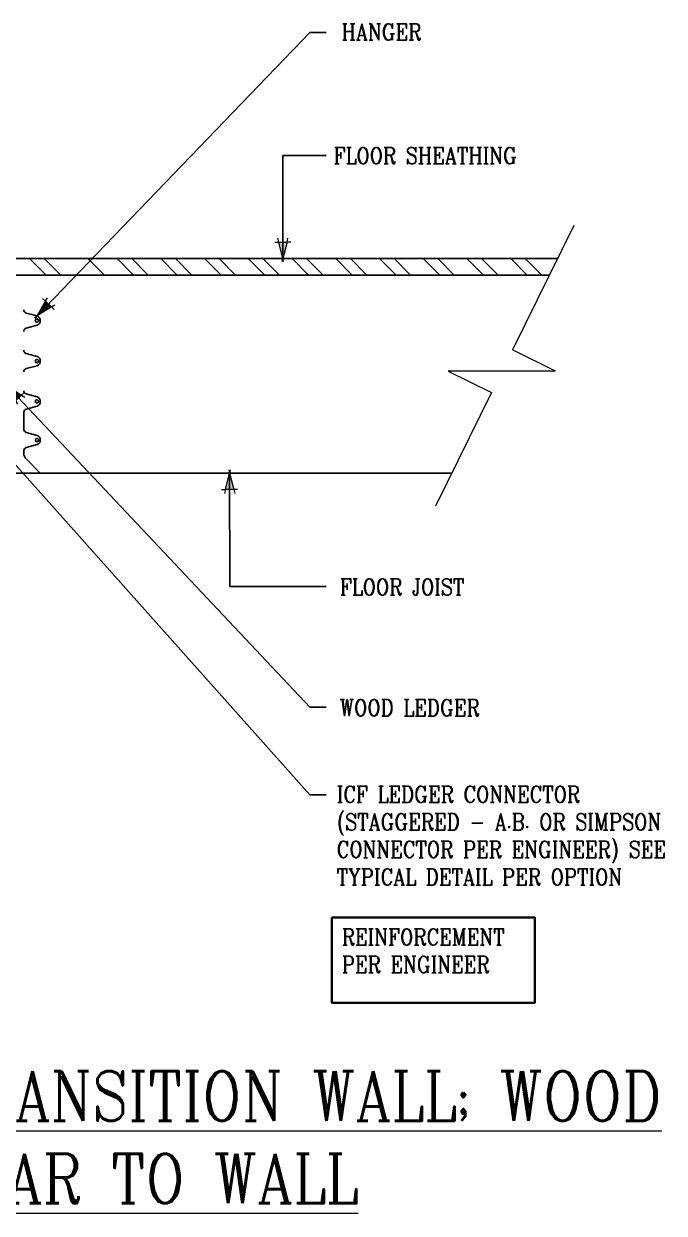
# Model space of a CAD drawing. Header units: inches. Extents: x -91.8 to 4.4, y 308.6 to 398.2.
# Drawn here: x -34.4 to 4.4, y 316.2 to 388.3 of the extents above; entities that cross this region are included whole.
import ezdxf

# ---------------------------------------------------------------- set-up
doc = ezdxf.new("R2010")
doc.units = ezdxf.units.IN
doc.header["$MEASUREMENT"] = 0
for name, color, linetype, lineweight in [('A2 Hatch', 8, 'Continuous', 9), ('A4 medium', 7, 'Continuous', 35), ('DIM', 3, 'Continuous', 13)]:
    doc.layers.add(name, color=color, linetype=linetype, lineweight=lineweight)
doc.styles.add('ARCTEXT', font='arctext.shx', dxfattribs={"width": 0.85})
doc.styles.add('RomanC', font='romanc.shx', dxfattribs={"width": 0.85, "height": 5})
doc.dimstyles.new('ARCTEXT1-4', dxfattribs={"dimtxt": 4, "dimasz": 2, "dimexe": 2, "dimexo": 2, "dimgap": 2, "dimtad": 1, "dimdec": 4, "dimzin": 3, "dimdsep": 46, "dimlunit": 4, "dimtxsty": 'ARCTEXT', "dimblk": 'ARCHTICK', "dimcen": 2, "dimaunit": 1, "dimadec": 0, "dimazin": 0, "dimtfac": 1, "dimtdec": 4, "dimtmove": 2, "dimatfit": 3, "dimldrblk": 'arrow', "dimfxl": 0, "dimtolj": 1, "dimtzin": 0, "dimarcsym": 0})

# ---------------------------------------------------------------- blocks, each defined once
blk = doc.blocks.new('_ArchTick')
at = {"color": 0, "linetype": 'ByBlock', "const_width": 0.15}
blk.add_lwpolyline([(-0.5, -0.5), (0.5, 0.5)], dxfattribs=at)
blk = doc.blocks.new('arrow')
at = {"layer": 'DIM'}
blk.add_hatch(color=253, dxfattribs=at).paths.add_polyline_path([(-2, 0.5), (-2, -0.5), (0, 0)])
at = {"layer": 'DIM', "lineweight": 9}
for points in [[(-2, 0.98), (-2, 0.5), (-2.47, 0.62)], [(0.37, 0.09), (0, 0)], [(0.37, -0.09), (0, 0)], [(-2, -0.98), (-2, -0.5), (-2.47, -0.62)]]:
    blk.add_lwpolyline(points, dxfattribs=at)
at = {"layer": 'DIM', "lineweight": 15}
blk.add_lwpolyline([(0, 0), (-2, -0.5), (-2, 0.5), (0, 0)], dxfattribs=at)

msp = doc.modelspace()

# ---------------------------------------------------------------- linework, layer by layer
at = {"ltscale": 0.15}
for p, q in [((-40.185, 374.029), (-2.071, 374.029)), ((-40.185, 373.029), (-2.565, 373.029)), ((-34.282, 370.726), (-33.627, 370.548)), ((-34.282, 370.726), (-33.627, 370.548)), ((-33.627, 369.984), (-34.282, 369.806)), ((-33.627, 369.984), (-34.282, 369.806)), ((-34.282, 368.273), (-33.627, 368.095)), ((-34.282, 368.273), (-33.627, 368.095)), ((-33.627, 367.531), (-34.282, 367.353)), ((-33.627, 367.531), (-34.282, 367.353)), ((-34.282, 365.82), (-33.627, 365.642)), ((-34.282, 365.82), (-33.627, 365.642)), ((-33.627, 365.078), (-34.282, 364.9)), ((-33.627, 365.078), (-34.282, 364.9)), ((-34.429, 363.682), (-34.429, 364.728)), ((-34.429, 363.682), (-34.429, 364.728)), ((-33.626, 363.311), (-34.281, 363.489)), ((-33.626, 363.311), (-34.281, 363.489)), ((-34.281, 362.569), (-33.626, 362.747)), ((-34.281, 362.569), (-33.626, 362.747)), ((-34.429, 362.236), (-34.429, 362.376)), ((-34.429, 362.236), (-34.429, 362.376)), ((-33.429, 361.029), (-34.282, 361.882)), ((-33.429, 361.029), (-34.282, 361.882)), ((-35.429, 361.029), (-8.486, 361.029))]:
    msp.add_line(p, q, dxfattribs=at)
for centre in [(-33.63, 370.268), (-33.63, 367.816), (-33.63, 367.816), (-33.63, 365.363), (-33.63, 365.363), (-33.629, 363.027), (-33.629, 363.027)]:
    msp.add_circle(centre, 0.1, dxfattribs=at)
for centre, radius, start, end in [((-34.23, 370.919), 0.2, 180, 254.79988), ((-34.23, 370.919), 0.2, 180, 254.79988), ((-33.73, 370.266), 0.3, 290, 70), ((-34.23, 369.613), 0.2, 105.20374, 180), ((-34.23, 369.613), 0.2, 105.20374, 180), ((-34.23, 368.466), 0.2, 180, 254.79988), ((-34.23, 368.466), 0.2, 180, 254.79988), ((-33.73, 367.813), 0.3, 290, 70), ((-33.73, 367.813), 0.3, 290, 70), ((-34.23, 367.16), 0.2, 105.20374, 180), ((-34.23, 367.16), 0.2, 105.20374, 180), ((-34.23, 366.013), 0.2, 180, 254.79988), ((-34.23, 366.013), 0.2, 180, 254.79988), ((-33.73, 365.36), 0.3, 290, 70), ((-33.73, 365.36), 0.3, 290, 70), ((-34.23, 364.707), 0.2, 105.20374, 174.10289), ((-34.23, 364.707), 0.2, 105.20374, 174.10289), ((-34.229, 363.682), 0.2, 180, 254.79626), ((-34.229, 363.682), 0.2, 180, 254.79626), ((-33.729, 363.029), 0.3, 290, 70), ((-33.729, 363.029), 0.3, 290, 70), ((-34.229, 362.376), 0.2, 105.20012, 180), ((-34.229, 362.376), 0.2, 105.20012, 180), ((-33.929, 362.236), 0.5, 180, 225), ((-33.929, 362.236), 0.5, 180, 225)]:
    msp.add_arc(centre, radius, start, end, dxfattribs=at)
at = {"layer": 'A2 Hatch', "ltscale": 0.15}
for p, q in [((-33.076, 373.029), (-34.076, 374.029)), ((-32.192, 373.029), (-33.192, 374.029)), ((-29.541, 373.029), (-30.541, 374.029)), ((-27.773, 373.029), (-28.773, 374.029)), ((-26.889, 373.029), (-27.889, 374.029)), ((-25.121, 373.029), (-26.121, 374.029)), ((-24.238, 373.029), (-25.238, 374.029)), ((-22.47, 373.029), (-23.47, 374.029)), ((-21.586, 373.029), (-22.586, 374.029)), ((-19.818, 373.029), (-20.818, 374.029)), ((-18.934, 373.029), (-19.934, 374.029)), ((-17.166, 373.029), (-18.166, 374.029)), ((-16.283, 373.029), (-17.283, 374.029)), ((-14.515, 373.029), (-15.515, 374.029)), ((-13.631, 373.029), (-14.631, 374.029)), ((-11.863, 373.029), (-12.863, 374.029)), ((-10.979, 373.029), (-11.979, 374.029)), ((-9.211, 373.029), (-10.211, 374.029)), ((-8.328, 373.029), (-9.328, 374.029)), ((-6.56, 373.029), (-7.56, 374.029)), ((-5.676, 373.029), (-6.676, 374.029)), ((-3.908, 373.029), (-4.908, 374.029)), ((-3.024, 373.029), (-4.024, 374.029))]:
    msp.add_line(p, q, dxfattribs=at)
at = {"layer": 'A4 medium', "ltscale": 0.15}
msp.add_lwpolyline([(-15.748, 334.092), (-3.453, 334.092), (-3.453, 328.91), (-15.748, 328.91)], close=True, dxfattribs=at)
at = {"layer": 'DIM'}
for p, q in [((-1.084, 376.029), (-4.806, 368.487)), ((-2.193, 367.197), (-4.806, 368.487)), ((-2.193, 367.197), (-8.693, 367.197)), ((-8.693, 367.197), (-6.079, 365.907)), ((-6.079, 365.907), (-9.473, 359.029))]:
    msp.add_line(p, q, dxfattribs=at)

# ---------------------------------------------------------------- texts
at = {"layer": 'DIM', "color": 3, "char_height": 1, "attachment_point": 1, "style": 'RomanC'}
for s, insert, width in [('HANGER', (-15.169, 388.255), 22.68955), ('FLOOR SHEATHING ', (-15.644, 380.766), 22.68955), ('FLOOR JOIST ', (-15.267, 354.621), 22.68955), ('WOOD LEDGER', (-15.278, 347.302), 22.68955), ('ICF LEDGER CONNECTOR\\P(STAGGERED - A.B. OR SIMPSON CONNECTOR PER ENGINEER) SEE TYPICAL DETAIL PER OPTION', (-15.457, 342.05), 22.68955), ('REINFORCEMENT PER ENGINEER', (-15.149, 333.407), 13.32674)]:
    msp.add_mtext(s, dxfattribs=dict(at, insert=insert, width=width))
at = {"layer": 'DIM', "insert": (-43.784, 324.769), "char_height": 3, "width": 106.17714, "attachment_point": 2, "style": 'ARCTEXT'}
msp.add_mtext('{\\Fromanc.shx|c0;\\L6" TO 2-4-2 (4") BEARING TRANSITION WALL; WOOD FLOOR PERPENDICULAR TO WALL}\\P           \\P      ', dxfattribs=at)

# ---------------------------------------------------------------- leaders
at = {"layer": 'DIM'}
for points in [[(-33.627, 370.548), (-17.095, 387.733), (-16.095, 387.733)], [(-18.722, 374.029), (-18.722, 380.262), (-16.095, 380.262)], [(-35.429, 366.309), (-17.095, 346.83), (-16.095, 346.829)], [(-36.978, 363.814), (-17.095, 341.52), (-16.095, 341.52)], [(-21.958, 361.029), (-21.938, 354.142), (-16.095, 354.145)]]:
    msp.add_leader(points, dimstyle='ARCTEXT1-4', override={"dimasz": 0.5, "dimtad": 0}, dxfattribs=at)

doc.saveas('drawing.dxf')
